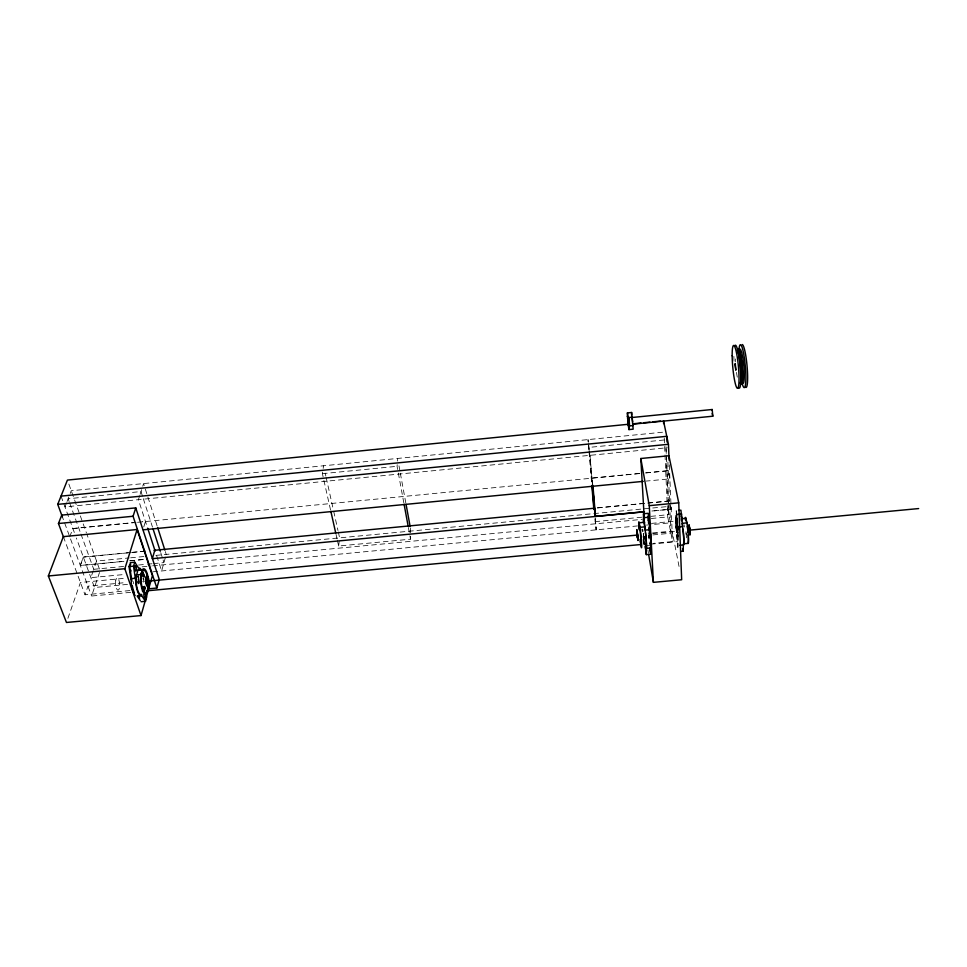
<?xml version="1.0" encoding="UTF-8"?>
<svg xmlns="http://www.w3.org/2000/svg" width="967" height="967" viewBox="0 0 967 967"><rect width="100%" height="100%" fill="white"/><g stroke="black" fill="none" stroke-linecap="round" stroke-linejoin="round"><path stroke-width="0.73" stroke-dasharray="4.83 3.63" d="M677.263 514.964L676.344 512.075L675.909 518.385A13.091 1.027 84.1 0 0 676.477 532.757L678.193 550.296M675.909 518.385L676.67 512.039M337.35 540.239L338.643 546.017L410.54 539.187L410.419 528.091M403.807 502.755L397.086 466.312L397.364 462.383M397.449 461.066L397.63 458.443M338.643 546.017L339.296 540.577M643.889 538.027L643.937 542.632M644.397 544.312L644.095 541.532M330.521 509.851L322.398 473.673L322.966 469.72M323.159 468.403L323.546 465.768M678.097 529.215L677.045 525.782L677.214 529.698M677.287 525.758L677.698 533.264M165.478 557.149L161.622 570.965L156.05 553.861M143.745 526.991L145.461 521.443L142.487 521.733M139.707 495.612L138.402 499.661L147.238 526.918M140.142 494.258L143.575 483.585L157.174 526.072M130.642 592.36L91.611 596.023L100.06 570.832L86.945 534.328M129.916 590.559L85.023 594.778L87.973 586.147L126.58 582.509M93.255 570.687L90.874 577.662L124.767 574.458M123.607 566.457L93.739 569.297L96.555 561.053L129.167 557.935M67.895 618.336L80.442 582.485L125.432 578.23M69.745 536.83L72.876 528.49L133.603 522.591M66.542 502.804L64.958 506.877L667.29 447.733M67.061 501.498L69.697 494.741M70.216 493.424L71.268 490.74L663.991 432.08M322.398 473.673L397.086 466.312M664.148 439.985L589 447.395L589.241 450.368M639.816 473.431L591.937 478.085L592.976 486.232M645.799 472.851L668.245 470.675L669.901 478.87L646.234 481.07M72.9 528.574L136.045 522.446M137.544 522.301L639.683 473.54M645.69 472.948L668.245 470.76M130.98 552.471L83.319 557.028L80.321 565.465L123.849 561.319M132.467 552.326L147.371 550.9M597.449 507.844L669.539 500.942L671.183 509.162L651.637 511.12M144.977 551.214L83.343 557.113L80.346 565.538L123.945 561.392M597.401 507.929L669.539 501.027M130.654 557.802L146.96 556.243M155.856 555.396L667.29 506.599L670.518 522.809L646.452 525.081M129.856 560.739L144.869 559.313M651.891 511.011L671.183 509.162L670.361 505.137M129.965 560.812L145.002 559.385M138.547 565.03L146.017 564.329M147.516 564.184L152 563.761M153.487 563.616L163.943 562.625L163.024 559.784M641.846 517.212L595.201 521.636L594.983 518.663M650.827 516.354L668.91 514.637L668.523 505.656M142.113 566.831L151.13 565.985M152.629 565.84L642.221 519.364M651.238 518.505L667.75 516.934L672.548 541.568L653.039 543.394M651.432 523.401L676.948 520.995M152.774 571.811L637.446 525.939M677.903 536.685A10.311 0.81 84.1 0 1 676.719 522.567L676.936 522.627M678.193 526.967L678.218 529.819M652.616 532.95L672.113 531.113L679.342 567.967M137.568 582.146L143.575 581.578M652.785 533.615L678.314 531.209M127.499 584.382L94.476 587.501L76.357 538.003M652.918 534.92L670.929 533.228L667.871 461.247M676.815 535.525L677.734 547.262M650.549 544.167L677.613 541.629M645.436 545.678L649.751 545.267M676.453 518.372L676.223 518.348A13.091 1.027 84.1 0 0 676.791 532.72L677.13 535.5M677.045 525.782L678.181 532.092M678.097 535.186L677.649 533.603M643.865 543.164L643.563 542.463M644.022 543.152L643.248 539.634M643.998 544.348L643.333 541.278M676.924 514.396L676.912 517.297M678.157 536.733L677.396 531.717M63.351 536.637L85.023 594.778M61.731 515.121L91.611 596.023M61.03 496.131L74.362 532.563M69.165 501.559L68.137 498.742L141.013 491.562L142.838 497.243M69.672 502.973L80.418 532.612M80.938 534.014L93.739 569.297M68.862 484.068L86.438 532.926M143.297 498.67L152.472 527.088M160.74 552.677L162.577 558.358M165.333 551.565L166.239 554.405M644.252 544.24L643.212 538.063M677.927 530.823L677.226 527.353L678.157 533.736M678.133 543.224L678.109 546.331M336.045 534.449L337.024 538.788M325.178 473.129L325.843 476.066M326.169 477.541L333.385 509.911M333.712 511.374L337.979 530.508M338.305 531.971L339.622 537.857M677.009 514.541L676.211 510.649L675.776 517.212A14.275 1.112 84.1 0 0 676.404 532.877M676.344 512.075L676.936 514.988M642.85 530.206L642.717 529.469L643.067 531.366M408.388 527.535L410.54 539.187M398.996 465.852L400.084 471.775M400.35 473.262L405.802 502.9M677.093 518.638L677.408 519.726L677.444 518.675M678.072 535.561L677.516 532.708M647.878 549.885L648.373 552.846M643.091 539.646L643.393 542.209M686.655 537.821L686.256 535.138A13.091 1.112 84.1 0 1 685.845 531.874M648.954 535.972L649.111 537.229M648.893 537.108L649.159 539.078M643.031 536.528L643.696 540.009L643.478 535.355M588.335 442.197L588.009 439.61L588.867 449.957M588.504 443.502L589.374 450.03M589.507 451.359L592.529 485.12M594.862 518.953L596.252 529.831L595.261 517.913M648.821 535.029L649.111 537.507M648.676 535.367L649.002 538.135M677.142 530.448L677.287 531.886M643.478 533.566L643.841 538.522M643.309 533.579L643.538 535.851M644.022 535.996L644.24 538.486M590.003 455.324L592.493 485.132M595.225 517.913L596.216 529.843M589.411 451.843L592.094 484.515M589 451.444L591.719 483.983M678.024 531.85L678.109 532.853M677.033 529.07L677.287 530.69M677.492 517.961L678.085 525.468M677.178 517.986L677.976 527.027A11.495 0.894 84.1 0 0 676.03 522.083A11.495 0.894 84.1 0 0 677.855 540.178M642.197 529.13L642.33 531.064M642.04 529.154L642.173 531.076M643.599 536.745L643.986 540.734M642.523 531.088L642.475 529.396M668.487 505.668L668.874 514.637M664.256 438.051L667.75 516.934M669.309 464.801L672.548 541.568M677.541 528.175L677.782 534.352M649.087 538.063A11.471 0.665 84.2 0 1 648.748 535.198M644.155 544.929A11.471 0.616 84.2 0 1 643.188 538.619M644.131 536.238A11.471 0.616 84.2 0 1 644.373 539.115M678.109 540.311A9.924 0.774 84.1 0 1 676.235 523.328A9.924 0.774 84.1 0 1 678.169 530.158M678.193 539.211A8.727 0.689 84.1 0 1 676.549 525.008A8.727 0.689 84.1 0 1 677.976 528.079M678.169 538.015A8.727 0.689 84.1 0 1 676.779 524.259A8.727 0.689 84.1 0 1 678.218 528.055M684.08 524.767A9.924 0.822 84.1 0 1 684.418 527.027M686.316 534.57A11.495 0.979 84.1 0 1 685.966 531.693M137.737 576.054A9.67 3.046 85.6 0 1 138.946 583.041M137.882 576.042A9.67 3.046 85.6 0 1 138.873 580.526M138.172 575.063A11.193 3.53 85.6 0 1 138.849 577.492M137.846 581.276A5.415 1.704 85.6 0 1 137.967 584.056M133.688 583.85A8.51 2.683 85.6 0 1 133.494 581.626M137.882 576.779A8.51 2.683 85.6 0 1 138.946 582.908M138.354 583.838A11.205 3.481 85.6 0 1 138.088 578.024M142.923 578.242A5.415 1.68 85.6 0 1 143.6 582.146M138.813 583.56A9.682 3.01 85.6 0 1 138.777 576.284M139.188 583.524A9.682 3.01 85.6 0 1 138.958 578.508M143.551 577.456A12.764 3.989 85.6 0 1 143.89 579.571M676.719 522.567A10.311 0.81 84.1 0 1 678.157 525.722M737.289 377.178A17.273 2.309 84.8 0 1 736.455 371.957M735.524 361.731A17.273 2.309 84.8 0 1 735.428 358.962M734.05 361.175A21.552 2.865 84.8 0 1 733.893 353.003M668.451 504.17L665.912 445.823L668.415 504.17M115.786 580.055A6.177 2.031 85.6 0 0 117.66 590.1A6.177 2.031 85.6 0 0 119.376 581.941A6.177 2.031 85.6 0 0 115.786 580.055"/><path stroke-width="1.45" d="M650.501 546.802L650.489 552.81L650.67 546.887A13.067 0.749 84.2 0 0 650.706 542.124M650.936 554.188L650.948 547.951L646.282 548.386L646.307 554.611L650.936 554.188L650.308 549.123M650.428 541.919L650.344 543.756M650.586 541.907L650.344 543.672M627.402 416.608L628.973 417.949L627.402 416.608L627.414 412.909L631.62 412.498L633.167 429.167L628.973 429.59L628.163 424.912L629.614 424.779L627.909 422.156L629.457 423.087L627.909 422.156M628.973 429.59L629.009 425.939L628.163 424.912M631.584 414.964L631.62 412.498M650.682 542.632L650.356 543.901M680.78 551.408L683.113 551.19L683.379 544.917L679.861 545.255M688.83 525.71L689.084 524.682L690.148 530.968M712.014 410.346L712.208 409.5L712.788 416.209L632.708 424.175M148.374 579.148A12.764 3.941 85.5 0 0 143.08 568.959L142.246 569.889A11.108 3.469 85.3 0 1 140.868 574.519L140.626 577.214A12.764 3.941 85.5 0 0 142.246 589.797A12.764 3.941 85.5 0 0 146.295 593.98L147.117 593.001A10.915 3.336 85.8 0 1 148.447 588.335L148.676 585.664A12.764 3.941 85.5 0 0 148.495 580.236M140.638 569.95A12.764 3.989 85.6 0 0 139.574 569.237L137.701 570.325A11.108 3.505 85.3 0 1 136.311 574.942L136.069 580.925A12.764 3.989 85.6 0 0 140.747 594.608L141.774 594.403M147.878 588.879L156.859 588.033L159.253 579.426L135.767 507.88L61.731 515.121L58.455 523.522L63.665 537.495M141.013 615.568L152.423 575.679L137.121 529.505L63.351 536.637L48.35 575.981L66.457 622.47L141.013 615.568L124.828 568.717L137.121 529.505M141.073 601.728L145.485 601.317L146.646 597.268L145.86 592.868M152.375 558.6L154.817 550.187M146.597 583.742L148.06 578.725M145.485 601.317L141.617 595.599L140.795 595.769A13.925 4.351 85.6 0 1 135.694 580.841L133.531 566.178L134.751 562.178L130.267 562.613M132.672 590.486A13.913 4.388 85.6 0 1 131.21 581.264L129.034 566.602L129.856 563.942M130.714 563.966L129.796 566.952L131.887 581.324M156.859 588.033L133.071 516.257L135.767 507.88M62.456 517.103L57.742 504.363L67.424 480.079L628.961 424.211M712.208 409.5L632.092 417.502L632.031 418.324M632.442 417.14L628.224 417.563L627.414 412.909M627.595 418.723L629.13 419.63L627.595 418.723L629.287 421.261L627.74 420.343L629.287 421.261M629.71 425.867L628.018 423.292M633.47 423.764L640.976 423.014M643.974 422.712L649.981 422.12M652.979 421.817L660.485 421.068M629.009 425.939L633.228 425.528M61.03 496.131L666.759 436.322L667.012 442.028M57.742 504.363L668.439 444.3L669.116 460.268M644.348 520.125L640.831 458.503L668.922 455.747L678.737 502.84L681.662 579.753L653.402 582.352L648.627 554.321M58.455 523.522L133.071 516.257M143.285 529.807L643.273 481.361M153.995 550.356L594.391 508.219M640.831 458.503L649.268 505.656L678.737 502.84M594.439 508.122L595.479 516.378L644.457 511.712M152.52 558.672L644.131 511.833M643.309 521.201A14.263 0.774 84.2 0 1 643.418 520.282L643.526 513.755L648.241 513.308L649.062 523.679M678.568 510.419L680.925 510.189L682.714 526.58L679.16 526.918M129.034 566.602L133.531 566.178M644.191 517.659L648.93 517.212L649.957 529.674L645.243 530.109L643.526 513.755M678.193 514.432L681.747 514.093M48.35 575.981L124.828 568.717M137.701 570.325L142.246 569.889M639.042 529.626A13.067 0.665 84.2 0 1 638.982 521.938L639.223 522.784L643.986 522.337A11.386 0.629 84.2 0 0 644.759 526.87L645.497 532.902A13.067 0.713 84.2 0 1 646.319 547.298L645.448 543.539M687.948 543.285A13.091 1.112 84.1 0 0 688.516 538.546A13.091 1.112 84.1 0 0 687.356 525.589L686.945 522.881A11.411 0.979 84.2 0 1 685.978 518.36L681.203 518.808A11.399 0.943 84.2 0 0 681.53 520.73M136.311 574.942L140.868 574.519M639.223 522.784L639.973 527.317L644.759 526.87M686.945 522.881L682.134 523.328L682.956 529.372A13.091 1.064 84.1 0 1 683.476 543.817L688.25 543.369M131.198 578.641L135.694 578.218M145.074 581.445L637.761 535.029M690.329 530.073L918.65 508.569M147.153 590.813L641.024 544.518M141.617 595.599L137.169 596.01L140.288 600.58M643.538 521.455L643.986 522.337M689.93 534.05L690.063 531.729M683.379 544.917L683.609 545.001A14.287 1.16 84.1 0 0 683.04 529.239M628.139 424.537L628.973 425.577M650.815 546.778L650.996 546.863A13.067 0.762 84.2 0 0 651.021 542.1M650.948 547.951L651.117 548.035A14.263 0.822 84.2 0 0 650.271 532.321M646.282 548.386L646.439 548.47A14.263 0.774 84.2 0 0 645.545 532.769M627.438 417.067L628.296 418.651M627.547 418.179L629.13 419.63M627.74 420.343L628.61 422.083M627.861 421.6L629.457 423.087M628.067 423.824L628.901 424.851M138.221 595.926L139.719 598.126M712.788 416.209L712.196 413.513M134.751 562.178L138.704 568.209L139.526 568.088A13.925 4.351 85.6 0 1 140.686 568.862M685.978 518.36L685.639 517.514A13.091 1.112 84.1 0 0 685.144 518.336M681.252 513.791L681.808 519.303L681.227 516.16M689.906 535.21L689.979 530.726M632.092 417.502L632.672 421.926M146.343 578.29L148.314 584.153M147.685 528.187L155.119 551.009M152.931 528.514L160.28 551.25M157.621 527.486L164.886 550.15M645.472 545.69L646.016 551.117L645.533 547.963M689.882 529.698L689.133 526.229L689.181 529.565M330.847 511.301L335.718 532.998M668.439 444.3L663.495 420.778L663.616 423.606M682.569 548.543L683.113 551.19M404.085 504.206L408.122 526.072M637.555 534.63L637.048 531.161L637.072 533.482M637.483 537.386L637.821 538.982L637.011 532.599M406.067 504.375L410.153 526.604M650.295 549.824L650.803 552.786M646.307 554.611L645.291 546.609M648.373 517.478L648.797 522.434L648.373 520.004M639.973 527.994L638.969 523.473L639.006 527.716M640.384 541.52L641.387 546.162L639.973 527.317M649.304 528.042L649.606 530.315M640.033 539.489L641.375 547.636A13.067 0.665 84.2 0 0 641.532 542.958A13.067 0.665 84.2 0 0 640.323 530.037M649.437 528.429L650.042 533.53M637.374 536.492L637.99 540.541L637.749 536.649M649.884 529.638L650.211 532.454A13.067 0.762 84.2 0 1 650.453 534.751M649.909 532.829L649.316 526.677M649.449 530.327L649.691 532.974M649.377 531.923L649.461 533.506M637.35 537.06L636.83 529.578L637.761 535.899M649.534 533.325L649.679 534.775M649.304 533.349L649.449 534.799M637.06 534.231L637.193 535.67M628.272 418.022L628.369 419.146M628.429 419.702L628.526 420.754M628.574 421.334L628.695 422.603M628.743 423.159L628.852 424.32M637.664 535.658L637.882 537.289M592.976 486.232L595.479 516.378M592.566 485.591L594.512 508.968M592.614 486.619L594.475 508.968M592.263 486.002L594.209 509.766M591.84 485.458L593.823 509.138M645.436 546.669L645.472 547.274M637.217 531.983L637.591 538.135M649.268 505.656L653.402 582.352M689.471 527.051L689.544 529.118M648.373 515.991L648.373 521.032M650.767 543.164A11.471 0.665 84.2 0 1 650.223 544.348M648.398 522.627A11.471 0.665 84.2 0 1 648.639 523.437M649.292 527.112A11.471 0.665 84.2 0 1 649.981 532.648M649.897 532.491A13.067 0.749 84.2 0 1 650.126 534.775M685.349 519.811A11.495 0.979 84.1 0 1 686.884 523.558M687.283 526.181A11.495 0.979 84.1 0 1 687.948 532.116M688.178 535.005A11.495 0.979 84.1 0 1 688.069 541.786M145.014 593.037A2.683 0.834 85.7 0 1 145.509 596.554A2.683 0.834 85.7 0 1 144.518 597.715A2.683 0.834 85.7 0 1 143.841 594.391M140.977 573.383A8.51 2.647 85.6 0 1 143.66 576.235M144.554 586.498A8.51 2.647 85.6 0 1 142.439 590.196M140.819 573.395A8.51 2.647 85.6 0 1 143.515 576.247M144.409 586.51A8.51 2.647 85.6 0 1 142.971 590.075M131.041 570.965A2.72 0.87 85.4 0 1 130.678 569.889M135.162 595.467A13.913 4.388 85.6 0 1 132.975 591.441M134.461 592.856A12.752 4.025 85.6 0 1 132.334 585.76M142.971 586.606A5.415 1.68 85.6 0 1 141.69 586.836M140.819 576.864A5.415 1.68 85.6 0 1 142.101 576.658M148.193 585.156A11.205 3.457 85.5 0 1 143.068 590.136A11.205 3.457 85.5 0 1 142.209 571.872A11.205 3.457 85.5 0 1 147.927 579.438M141.605 572.113A9.682 3.01 85.6 0 1 143.89 575.474M144.905 587.15A9.682 3.01 85.6 0 1 142.487 591.357M142.089 571.255A11.205 3.481 85.6 0 1 144.458 576.961M144.977 588.033A11.205 3.481 85.6 0 1 143.878 591.804M142.028 572.682A9.682 3.01 85.6 0 1 142.814 573.83M144.143 589.06A9.682 3.01 85.6 0 1 143.587 590.438M742.305 344.53A21.564 2.974 84.8 0 1 747.165 367.158A21.564 2.974 84.8 0 1 745.775 387.404M739.417 349.558A17.273 2.345 84.8 0 1 743.659 364.499A17.273 2.345 84.8 0 1 742.898 383.452M737.676 349.74A17.273 2.333 84.8 0 1 741.894 364.68A17.273 2.333 84.8 0 1 741.169 383.621M739.03 349.147A21.564 2.949 84.8 0 1 743.164 351.299A21.564 2.949 84.8 0 1 745.835 379.971A21.564 2.949 84.8 0 1 742.281 383.984M737.337 350.054A17.273 2.309 84.8 0 1 740.541 367.097A17.273 2.309 84.8 0 1 740.178 383.379M737.857 349.728A17.273 2.333 84.8 0 1 742.088 364.668A17.273 2.333 84.8 0 1 741.338 383.609M734.702 346.005A21.552 2.865 84.8 0 1 740.202 366.723A21.552 2.865 84.8 0 1 738.365 387.308M735.029 364.462L735.827 370.192L735.271 363.544L735.029 364.462M643.817 517.333L644.409 522.845L643.853 517.333M595.007 514.928L594.765 511.954L594.971 514.94M134.739 566.795A2.72 0.858 85.4 0 0 135.682 571.05A2.72 0.858 85.4 0 0 136.25 567.182A2.72 0.858 85.4 0 0 134.739 566.795M145.727 578.193A5.415 1.668 85.5 0 0 147.576 586.618A5.415 1.668 85.5 0 0 148.652 578.882A5.415 1.668 85.5 0 0 145.727 578.193M146.186 579.064A3.868 1.185 85.5 0 0 147.504 585.071A3.868 1.185 85.5 0 0 148.277 579.547A3.868 1.185 85.5 0 0 146.186 579.064M732.164 355.783A21.552 2.841 84.8 0 0 737.458 388.311A21.552 2.841 84.8 0 0 737.156 356.46A21.552 2.841 84.8 0 0 732.164 355.783"/></g></svg>
